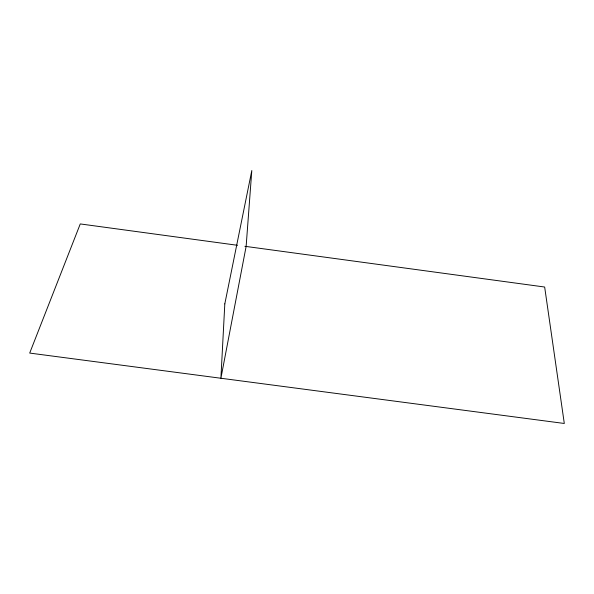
<?xml version="1.0" encoding="UTF-8"?>
<svg xmlns="http://www.w3.org/2000/svg" width="594" height="594" viewBox="0 0 594 594"><rect width="100%" height="100%" fill="white"/><g stroke="black" fill="none" stroke-linecap="round" stroke-linejoin="round"><path stroke-width="0.89" d="M237.518 245.3L80.264 223.931L29.7 353.074L564.3 423.47L544.661 287.028L244.877 246.295M224.814 303.876L220.901 378.252L246.124 246.465L251.811 170.53L224.814 303.876"/></g></svg>
